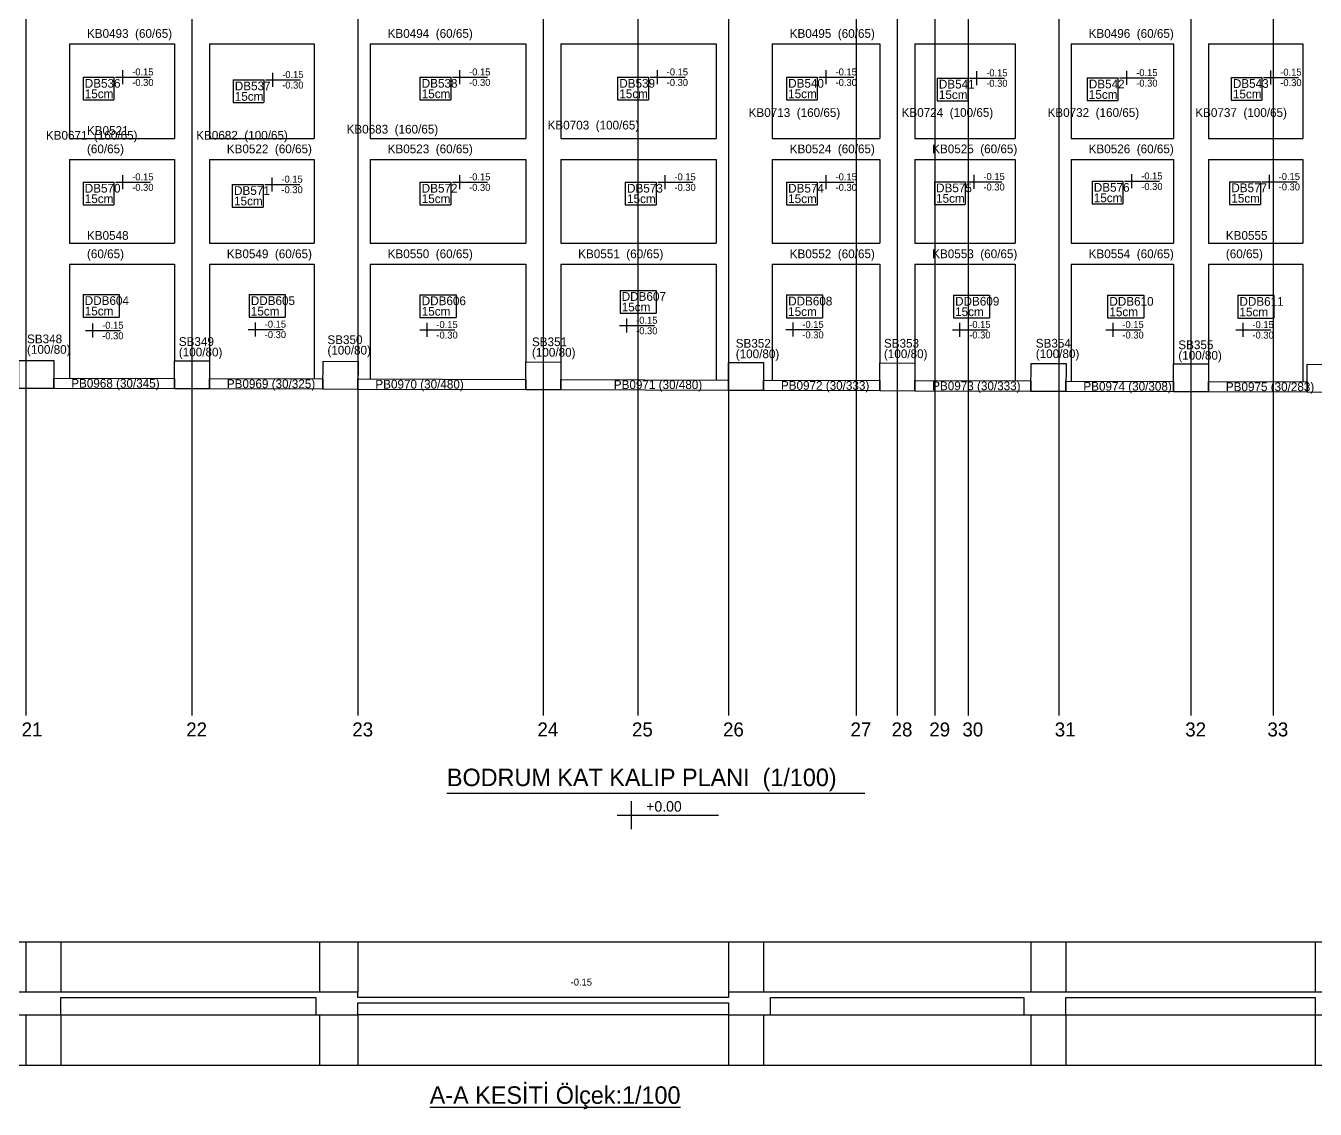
# Model space of a CAD drawing. Header units: millimetres. Extents: x -625658 to -607650, y -74589 to -67396.
# Drawn here: x -619110 to -615422, y -74589 to -71491 of the extents above; entities that cross this region are included whole.
import ezdxf

# ---------------------------------------------------------------- set-up
doc = ezdxf.new("R2010")
doc.units = ezdxf.units.MM
for name, color, linetype in [('DETAIL2', 7, 'Continuous'), ('DETAIL3', 7, 'Continuous'), ('DETAIL4', 7, 'Continuous'), ('KM Aks', 7, 'Continuous'), ('KM Döşeme Markası', 7, 'Continuous'), ('KM Kesik', 7, 'Continuous'), ('KM Kesit', 7, 'Continuous'), ('KM Kesit görünüş', 7, 'Continuous'), ('KM Kesit Yazı', 7, 'Continuous'), ('KM Kiriş', 7, 'Continuous'), ('KM Kiriş Markası', 7, 'Continuous'), ('KM Kolon', 7, 'Continuous'), ('KM Kolon Markası', 7, 'Continuous'), ('KM Kot kesit', 7, 'Continuous'), ('KM Perde', 7, 'Continuous'), ('KM Perde Markası', 7, 'Continuous'), ('LGP-SLAB2', 7, 'Continuous'), ('REBAR_DET2', 7, 'Continuous'), ('REBAR_DET3', 7, 'Continuous'), ('VM Aks Markası', 7, 'Continuous')]:
    doc.layers.add(name, color=color, linetype=linetype)

msp = doc.modelspace()

# ---------------------------------------------------------------- linework, layer by layer
at = {"layer": 'DETAIL2'}
for p, q in [((-617378.5, -73708.3), (-617378.5, -73788.3)), ((-617418.5, -73748.3), (-617128.5, -73748.3))]:
    msp.add_line(p, q, dxfattribs=at)
at = {"layer": 'DETAIL4'}
msp.add_line((-617905.4, -73685.3), (-616709.9, -73685.3), dxfattribs=at)
at = {"layer": 'KM Aks'}
for p, q in [((-619109.8, -67558.4), (-619109.8, -73463.3)), ((-618634.8, -67558.4), (-618634.8, -73463.3)), ((-618159.8, -67558.4), (-618159.8, -73463.3)), ((-617629.8, -67558.4), (-617629.8, -73463.3)), ((-617359.8, -67558.4), (-617359.8, -73463.3)), ((-617099.8, -67558.4), (-617099.8, -73463.3)), ((-616734.8, -67558.4), (-616734.8, -73463.3)), ((-616617.3, -67558.4), (-616617.3, -73463.3)), ((-616509.8, -67558.4), (-616509.8, -73463.3)), ((-616414.8, -67558.4), (-616414.8, -73463.3)), ((-616154.8, -67543.6), (-616154.8, -73463.3)), ((-615777.3, -67558.4), (-615777.3, -73463.3)), ((-615542.3, -67558.4), (-615542.3, -73463.3))]:
    msp.add_line(p, q, dxfattribs=at)
at = {"layer": 'KM Kesik'}
for p, q in [((-624130, -74110.7), (-611109.7, -74110.7)), ((-625405.1, -74463.4), (-608981.2, -74463.4))]:
    msp.add_line(p, q, dxfattribs=at)
at = {"layer": 'KM Kesit'}
for points in [[(-615301.9, -74254.6), (-615421.9, -74254.6), (-616134.9, -74254.6), (-616254.9, -74254.6), (-616979.9, -74254.6), (-617099.9, -74254.6), (-617099.9, -74269.6), (-618159.9, -74269.6), (-618159.9, -74254.6), (-619009.9, -74254.6), (-619129.9, -74254.6), (-619786.9, -74254.6), (-619906.9, -74254.6), (-624110, -74254.6), (-624110, -74269.6), (-625385.1, -74269.6), (-625385.1, -74319.6)], [(-619129.9, -74319.6), (-619009.9, -74319.6), (-619009.9, -74269.6), (-618279.9, -74269.6), (-618279.9, -74319.6), (-618159.9, -74319.6), (-618159.9, -74284.6), (-617099.9, -74284.6), (-617099.9, -74319.6), (-616979.9, -74319.6), (-616979.9, -74269.6), (-616254.9, -74269.6), (-616254.9, -74319.6), (-616134.9, -74319.6), (-616134.9, -74269.6), (-615421.9, -74269.6), (-615421.9, -74319.6), (-615301.9, -74319.6)]]:
    msp.add_lwpolyline(points, dxfattribs=at)
at = {"layer": 'KM Kesit görünüş'}
for p, q in [((-619109.9, -74110.7), (-619109.9, -74254.6)), ((-619009.9, -74110.7), (-619009.9, -74254.6)), ((-618269.9, -74110.7), (-618269.9, -74254.6)), ((-618159.9, -74110.7), (-618159.9, -74254.6)), ((-617099.9, -74110.7), (-617099.9, -74254.6)), ((-616999.9, -74110.7), (-616999.9, -74254.6)), ((-616234.9, -74110.7), (-616234.9, -74254.6)), ((-616134.9, -74110.7), (-616134.9, -74254.6)), ((-615421.9, -74110.7), (-615421.9, -74254.6)), ((-619109.9, -74319.6), (-619109.9, -74463.4)), ((-619009.9, -74319.6), (-618279.9, -74319.6)), ((-619009.9, -74319.6), (-619009.9, -74463.4)), ((-618269.9, -74319.6), (-618269.9, -74463.4)), ((-617099.9, -74319.6), (-618159.9, -74319.6)), ((-618159.9, -74319.6), (-618159.9, -74463.4)), ((-617099.9, -74319.6), (-617099.9, -74463.4)), ((-616999.9, -74319.6), (-616999.9, -74463.4)), ((-616979.9, -74319.6), (-616254.9, -74319.6)), ((-616234.9, -74319.6), (-616234.9, -74463.4)), ((-616134.9, -74319.6), (-615421.9, -74319.6)), ((-616134.9, -74319.6), (-616134.9, -74463.4)), ((-615421.9, -74319.6), (-615421.9, -74463.4))]:
    msp.add_line(p, q, dxfattribs=at)
at = {"layer": 'KM Kiriş'}
for p, q in [((-618984.9, -71543.3), (-618684.9, -71543.3)), ((-618984.9, -71543.3), (-618984.9, -71813.3)), ((-618684.9, -71543.3), (-618684.9, -71813.3)), ((-618584.9, -71543.3), (-618284.9, -71543.3)), ((-618584.9, -71543.3), (-618584.9, -71813.3)), ((-618284.9, -71543.3), (-618284.9, -71813.3)), ((-618124.9, -71543.3), (-617679.9, -71543.3)), ((-618124.9, -71543.3), (-618124.9, -71813.3)), ((-617679.9, -71543.3), (-617679.9, -71813.3)), ((-617579.9, -71543.3), (-617134.9, -71543.3)), ((-617579.9, -71543.3), (-617579.9, -71813.3)), ((-617134.9, -71543.3), (-617134.9, -71813.3)), ((-616974.9, -71543.3), (-616667.4, -71543.3)), ((-616974.9, -71543.3), (-616974.9, -71813.3)), ((-616667.4, -71543.3), (-616667.4, -71813.3)), ((-616567.4, -71543.3), (-616279.9, -71543.3)), ((-616567.4, -71543.3), (-616567.4, -71813.3)), ((-616279.9, -71543.3), (-616279.9, -71813.3)), ((-616119.9, -71543.3), (-615827.4, -71543.3)), ((-616119.9, -71543.3), (-616119.9, -71813.3)), ((-615827.4, -71543.3), (-615827.4, -71813.3)), ((-615727.4, -71543.3), (-615456.9, -71543.3)), ((-615727.4, -71543.3), (-615727.4, -71813.3)), ((-615456.9, -71543.3), (-615456.9, -71813.3)), ((-618984.9, -71813.3), (-618684.9, -71813.3)), ((-618584.9, -71813.3), (-618284.9, -71813.3)), ((-618124.9, -71813.3), (-617679.9, -71813.3)), ((-617579.9, -71813.3), (-617134.9, -71813.3)), ((-616974.9, -71813.3), (-616667.4, -71813.3)), ((-616567.4, -71813.3), (-616279.9, -71813.3)), ((-616119.9, -71813.3), (-615827.4, -71813.3)), ((-615727.4, -71813.3), (-615456.9, -71813.3)), ((-618984.9, -71873.3), (-618684.9, -71873.3)), ((-618984.9, -71873.3), (-618984.9, -72113.3)), ((-618684.9, -71873.3), (-618684.9, -72113.3)), ((-618584.9, -71873.3), (-618284.9, -71873.3)), ((-618584.9, -71873.3), (-618584.9, -72113.3)), ((-618284.9, -71873.3), (-618284.9, -72113.3)), ((-618124.9, -71873.3), (-617679.9, -71873.3)), ((-618124.9, -71873.3), (-618124.9, -72113.3)), ((-617679.9, -71873.3), (-617679.9, -72113.3)), ((-617579.9, -71873.3), (-617134.9, -71873.3)), ((-617579.9, -71873.3), (-617579.9, -72113.3)), ((-617134.9, -71873.3), (-617134.9, -72113.3)), ((-616974.9, -71873.3), (-616667.4, -71873.3)), ((-616974.9, -71873.3), (-616974.9, -72113.3)), ((-616667.4, -71873.3), (-616667.4, -72113.3)), ((-616567.4, -71873.3), (-616279.9, -71873.3)), ((-616567.4, -71873.3), (-616567.4, -72113.3)), ((-616279.9, -71873.3), (-616279.9, -72113.3)), ((-616119.9, -71873.3), (-615827.4, -71873.3)), ((-616119.9, -71873.3), (-616119.9, -72113.3)), ((-615827.4, -71873.3), (-615827.4, -72113.3)), ((-615727.4, -71873.3), (-615456.9, -71873.3)), ((-615727.4, -71873.3), (-615727.4, -72113.3)), ((-615456.9, -71873.3), (-615456.9, -72113.3)), ((-618984.9, -72113.3), (-618684.9, -72113.3)), ((-618584.9, -72113.3), (-618284.9, -72113.3)), ((-618124.9, -72113.3), (-617679.9, -72113.3)), ((-617579.9, -72113.3), (-617134.9, -72113.3)), ((-616974.9, -72113.3), (-616667.4, -72113.3)), ((-616567.4, -72113.3), (-616279.9, -72113.3)), ((-616119.9, -72113.3), (-615827.4, -72113.3)), ((-615727.4, -72113.3), (-615456.9, -72113.3)), ((-618984.9, -72173.3), (-618684.9, -72173.3)), ((-618984.9, -72173.3), (-618984.9, -72498.5)), ((-618684.9, -72173.3), (-618684.9, -72449.5)), ((-618584.9, -72173.3), (-618284.9, -72173.3)), ((-618584.9, -72173.3), (-618584.9, -72449.8)), ((-618284.9, -72173.3), (-618284.9, -72500.6)), ((-618124.9, -72173.3), (-617679.9, -72173.3)), ((-618124.9, -72173.3), (-618124.9, -72501.1)), ((-617679.9, -72173.3), (-617679.9, -72452.5)), ((-617579.9, -72173.3), (-617134.9, -72173.3)), ((-617579.9, -72173.3), (-617579.9, -72452.8)), ((-617134.9, -72173.3), (-617134.9, -72504.1)), ((-616974.9, -72173.3), (-616667.4, -72173.3)), ((-616974.9, -72173.3), (-616974.9, -72504.5)), ((-616667.4, -72173.3), (-616667.4, -72455.6)), ((-616567.4, -72173.3), (-616279.9, -72173.3)), ((-616567.4, -72173.3), (-616567.4, -72455.9)), ((-616279.9, -72173.3), (-616279.9, -72506.6)), ((-616119.9, -72173.3), (-615827.4, -72173.3)), ((-616119.9, -72173.3), (-616119.9, -72507.1)), ((-615827.4, -72173.3), (-615827.4, -72458.1)), ((-615727.4, -72173.3), (-615456.9, -72173.3)), ((-615727.4, -72173.3), (-615727.4, -72458.4)), ((-615456.9, -72173.3), (-615456.9, -72509.1))]:
    msp.add_line(p, q, dxfattribs=at)
at = {"layer": 'KM Kolon'}
for points in [[(-619129.7, -72448.1), (-619029.7, -72448.4), (-619029.9, -72528.4), (-619129.9, -72528.1)], [(-618684.7, -72449.4), (-618584.7, -72449.7), (-618584.9, -72529.7), (-618684.9, -72529.4)], [(-618259.7, -72450.7), (-618159.7, -72451), (-618159.9, -72531), (-618259.9, -72530.7)], [(-617679.7, -72452.4), (-617579.7, -72452.7), (-617579.9, -72532.7), (-617679.9, -72532.4)], [(-617099.7, -72454.2), (-616999.7, -72454.5), (-616999.9, -72534.5), (-617099.9, -72534.2)], [(-616667.1, -72455.5), (-616567.1, -72455.8), (-616567.4, -72535.8), (-616667.4, -72535.5)], [(-616234.6, -72456.8), (-616134.6, -72457), (-616134.9, -72537), (-616234.9, -72536.8)], [(-615827.1, -72458), (-615727.1, -72458.3), (-615727.4, -72538.3), (-615827.4, -72538)], [(-615444.6, -72459.1), (-615344.6, -72459.4), (-615344.9, -72539.4), (-615444.9, -72539.1)]]:
    msp.add_lwpolyline(points, close=True, dxfattribs=at)
at = {"layer": 'KM Perde'}
for points in [[(-619029.8, -72498.4), (-618684.8, -72499.4), (-618684.9, -72529.4), (-619029.9, -72528.4)], [(-618584.8, -72499.7), (-618259.9, -72500.7), (-618260, -72530.7), (-618584.9, -72529.7)], [(-618159.9, -72501), (-617679.8, -72502.4), (-617679.9, -72532.4), (-618160, -72531)], [(-617579.8, -72502.7), (-617099.9, -72504.2), (-617100, -72534.2), (-617579.9, -72532.7)], [(-616999.9, -72504.5), (-616667.3, -72505.5), (-616667.4, -72535.5), (-617000, -72534.5)], [(-616567.3, -72505.8), (-616234.8, -72506.8), (-616234.9, -72536.8), (-616567.4, -72535.8)], [(-616134.8, -72507), (-615827.3, -72508), (-615827.4, -72538), (-616134.9, -72537)], [(-615727.3, -72508.3), (-615444.8, -72509.1), (-615444.9, -72539.1), (-615727.4, -72538.3)]]:
    msp.add_lwpolyline(points, close=True, dxfattribs=at)
at = {"layer": 'LGP-SLAB2'}
for p, q in [((-618946.2, -71638.3), (-618858, -71638.3)), ((-618946.2, -71638.3), (-618946.2, -71703.3)), ((-618858, -71638.3), (-618858, -71703.3)), ((-618517.1, -71645.8), (-618429, -71645.8)), ((-618517.1, -71645.8), (-618517.1, -71710.8)), ((-618429, -71645.8), (-618429, -71710.8)), ((-617982.4, -71638.3), (-617894.4, -71638.3)), ((-617982.4, -71638.3), (-617982.4, -71703.3)), ((-617894.4, -71638.3), (-617894.4, -71703.3)), ((-617417.3, -71638.3), (-617329.2, -71638.3)), ((-617417.3, -71638.3), (-617417.3, -71703.3)), ((-617329.2, -71638.3), (-617329.2, -71703.3)), ((-616934.3, -71638.3), (-616846.2, -71638.3)), ((-616934.3, -71638.3), (-616934.3, -71703.3)), ((-616846.2, -71638.3), (-616846.2, -71703.3)), ((-616503.3, -71640.7), (-616415.3, -71640.7)), ((-616503.3, -71640.7), (-616503.3, -71705.7)), ((-616415.3, -71640.7), (-616415.3, -71705.7)), ((-616074.3, -71640.3), (-615986.3, -71640.3)), ((-616074.3, -71640.3), (-616074.3, -71705.3)), ((-615986.3, -71640.3), (-615986.3, -71705.3)), ((-615662.3, -71638.9), (-615574.3, -71638.9)), ((-615662.3, -71638.9), (-615662.3, -71703.9)), ((-615574.3, -71638.9), (-615574.3, -71703.9)), ((-618946.2, -71703.3), (-618858, -71703.3)), ((-618517.1, -71710.8), (-618429, -71710.8)), ((-617982.4, -71703.3), (-617894.4, -71703.3)), ((-617417.3, -71703.3), (-617329.2, -71703.3)), ((-616934.3, -71703.3), (-616846.2, -71703.3)), ((-616503.3, -71705.7), (-616415.3, -71705.7)), ((-616074.3, -71705.3), (-615986.3, -71705.3)), ((-615662.3, -71703.9), (-615574.3, -71703.9)), ((-618946.2, -71938.3), (-618858.1, -71938.3)), ((-618946.2, -71938.3), (-618946.2, -72003.3)), ((-618858.1, -71938.3), (-618858.1, -72003.3)), ((-618519.2, -71944.9), (-618431.2, -71944.9)), ((-618519.2, -71944.9), (-618519.2, -72009.9)), ((-618431.2, -71944.9), (-618431.2, -72009.9)), ((-617982.4, -71938.3), (-617894.4, -71938.3)), ((-617982.4, -71938.3), (-617982.4, -72003.3)), ((-617894.4, -71938.3), (-617894.4, -72003.3)), ((-617395.1, -71938.3), (-617307.1, -71938.3)), ((-617395.1, -71938.3), (-617395.1, -72003.3)), ((-617307.1, -71938.3), (-617307.1, -72003.3)), ((-616934.3, -71938.3), (-616846.2, -71938.3)), ((-616934.3, -71938.3), (-616934.3, -72003.3)), ((-616846.2, -71938.3), (-616846.2, -72003.3)), ((-616511.2, -71937.3), (-616423.3, -71937.3)), ((-616511.2, -71937.3), (-616511.2, -72002.3)), ((-616423.3, -71937.3), (-616423.3, -72002.3)), ((-616060.1, -71935.8), (-615972, -71935.8)), ((-616060.1, -71935.8), (-616060.1, -72000.8)), ((-615972, -71935.8), (-615972, -72000.8)), ((-615666.8, -71937.1), (-615578.8, -71937.1)), ((-615666.8, -71937.1), (-615666.8, -72002.1)), ((-615578.8, -71937.1), (-615578.8, -72002.1)), ((-618946.2, -72003.3), (-618858.1, -72003.3)), ((-618519.2, -72009.9), (-618431.2, -72009.9)), ((-617982.4, -72003.3), (-617894.4, -72003.3)), ((-617395.1, -72003.3), (-617307.1, -72003.3)), ((-616934.3, -72003.3), (-616846.2, -72003.3)), ((-616511.2, -72002.3), (-616423.3, -72002.3)), ((-616060.1, -72000.8), (-615972, -72000.8)), ((-615666.8, -72002.1), (-615578.8, -72002.1)), ((-617410.3, -72247.8), (-617306.9, -72247.8)), ((-617410.3, -72247.8), (-617410.3, -72312.8)), ((-617306.9, -72247.8), (-617306.9, -72312.8)), ((-618946.2, -72259.5), (-618842.7, -72259.5)), ((-618946.2, -72259.5), (-618946.2, -72324.5)), ((-618842.7, -72259.5), (-618842.7, -72324.5)), ((-618471.2, -72259.9), (-618367.8, -72259.9)), ((-618471.2, -72259.9), (-618471.2, -72324.9)), ((-618367.8, -72259.9), (-618367.8, -72324.9)), ((-617982.4, -72260.2), (-617878.9, -72260.2)), ((-617982.4, -72260.2), (-617982.4, -72325.2)), ((-617878.9, -72260.2), (-617878.9, -72325.2)), ((-616934.3, -72261), (-616830.8, -72261)), ((-616934.3, -72261), (-616934.3, -72326)), ((-616830.8, -72261), (-616830.8, -72326)), ((-616456.8, -72261.4), (-616353.3, -72261.4)), ((-616456.8, -72261.4), (-616456.8, -72326.4)), ((-616353.3, -72261.4), (-616353.3, -72326.4)), ((-616015.5, -72261.7), (-615912.1, -72261.7)), ((-616015.5, -72261.7), (-616015.5, -72326.7)), ((-615912.1, -72261.7), (-615912.1, -72326.7)), ((-615643.5, -72262), (-615540.2, -72262)), ((-615643.5, -72262), (-615643.5, -72327)), ((-615540.2, -72262), (-615540.2, -72327)), ((-617410.3, -72312.8), (-617306.9, -72312.8)), ((-618946.2, -72324.5), (-618842.7, -72324.5)), ((-618471.2, -72324.9), (-618367.8, -72324.9)), ((-617982.4, -72325.2), (-617878.9, -72325.2)), ((-616934.3, -72326), (-616830.8, -72326)), ((-616456.8, -72326.4), (-616353.3, -72326.4)), ((-616015.5, -72326.7), (-615912.1, -72326.7)), ((-615643.5, -72327), (-615540.2, -72327))]:
    msp.add_line(p, q, dxfattribs=at)
at = {"layer": 'REBAR_DET2'}
for p, q in [((-618833, -71618.3), (-618833, -71658.3)), ((-617869.4, -71618.3), (-617869.4, -71658.3)), ((-617304.2, -71618.3), (-617304.2, -71658.3)), ((-616821.2, -71618.3), (-616821.2, -71658.3)), ((-616390.3, -71620.7), (-616390.3, -71660.7)), ((-615961.3, -71620.3), (-615961.3, -71660.3)), ((-615549.3, -71618.9), (-615549.3, -71658.9)), ((-618853, -71638.3), (-618753, -71638.3)), ((-618424, -71645.8), (-618324, -71645.8)), ((-618404, -71625.8), (-618404, -71665.8)), ((-617889.4, -71638.3), (-617789.4, -71638.3)), ((-617324.2, -71638.3), (-617224.2, -71638.3)), ((-616841.2, -71638.3), (-616741.2, -71638.3)), ((-616410.3, -71640.7), (-616310.3, -71640.7)), ((-615981.3, -71640.3), (-615881.3, -71640.3)), ((-615569.3, -71638.9), (-615469.3, -71638.9)), ((-615947, -71915.8), (-615947, -71955.8)), ((-618853.1, -71938.3), (-618753.1, -71938.3)), ((-618833.1, -71918.3), (-618833.1, -71958.3)), ((-618426.2, -71944.9), (-618326.2, -71944.9)), ((-618406.2, -71924.9), (-618406.2, -71964.9)), ((-617889.4, -71938.3), (-617789.4, -71938.3)), ((-617869.4, -71918.3), (-617869.4, -71958.3)), ((-617302.1, -71938.3), (-617202.1, -71938.3)), ((-617282.1, -71918.3), (-617282.1, -71958.3)), ((-616841.2, -71938.3), (-616741.2, -71938.3)), ((-616821.2, -71918.3), (-616821.2, -71958.3)), ((-616418.3, -71937.3), (-616318.3, -71937.3)), ((-616398.3, -71917.3), (-616398.3, -71957.3)), ((-615967, -71935.8), (-615867, -71935.8)), ((-615573.8, -71937.1), (-615473.8, -71937.1)), ((-615553.8, -71917.1), (-615553.8, -71957.1)), ((-618918.9, -72342.6), (-618918.9, -72382.6)), ((-618473.9, -72359.4), (-618373.9, -72359.4)), ((-618453.9, -72339.4), (-618453.9, -72379.4)), ((-617962.9, -72340.6), (-617962.9, -72380.6)), ((-617411.6, -72348.3), (-617311.6, -72348.3)), ((-617391.6, -72328.3), (-617391.6, -72368.3)), ((-616916.2, -72340.1), (-616916.2, -72380.1)), ((-616438.9, -72340.4), (-616438.9, -72380.4)), ((-616000.8, -72340.5), (-616000.8, -72380.5)), ((-615628.9, -72340.7), (-615628.9, -72380.7)), ((-618938.9, -72362.6), (-618838.9, -72362.6)), ((-617982.9, -72360.6), (-617882.9, -72360.6)), ((-616936.2, -72360.1), (-616836.2, -72360.1)), ((-616458.9, -72360.4), (-616358.9, -72360.4)), ((-616020.8, -72360.5), (-615920.8, -72360.5)), ((-615648.9, -72360.7), (-615548.9, -72360.7))]:
    msp.add_line(p, q, dxfattribs=at)

# ---------------------------------------------------------------- texts
at = {"layer": 'DETAIL3'}
msp.add_text('+0.00', height=30, dxfattribs=at).set_placement((-617335.3, -73738.3))
at = {"layer": 'DETAIL4'}
msp.add_text('BODRUM KAT KALIP PLANI  (1/100)', height=50, dxfattribs=at).set_placement((-617905.4, -73665.3))
at = {"layer": 'KM Döşeme Markası'}
for s, p in [('DB536', (-618941.2, -71668.3)), ('DB537', (-618512.1, -71675.8)), ('DB538', (-617977.4, -71668.3)), ('DB539', (-617412.3, -71668.3)), ('DB540', (-616929.3, -71668.3)), ('DB541', (-616498.3, -71670.7)), ('DB542', (-616069.3, -71670.3)), ('DB543', (-615657.3, -71668.9)), ('15cm', (-618941.2, -71698.3)), ('15cm', (-618512.1, -71705.8)), ('15cm', (-617977.4, -71698.3)), ('15cm', (-617412.3, -71698.3)), ('15cm', (-616929.3, -71698.3)), ('15cm', (-616498.3, -71700.7)), ('15cm', (-616069.3, -71700.3)), ('15cm', (-615657.3, -71698.9)), ('DB570', (-618941.2, -71968.3)), ('DB571', (-618514.2, -71974.9)), ('DB572', (-617977.4, -71968.3)), ('DB573', (-617390.1, -71968.3)), ('DB574', (-616929.3, -71968.3)), ('DB575', (-616506.2, -71967.3)), ('DB576', (-616055.1, -71965.8)), ('DB577', (-615661.8, -71967.1)), ('15cm', (-618941.2, -71998.3)), ('15cm', (-618514.2, -72004.9)), ('15cm', (-617977.4, -71998.3)), ('15cm', (-617390.1, -71998.3)), ('15cm', (-616929.3, -71998.3)), ('15cm', (-616506.2, -71997.3)), ('15cm', (-616055.1, -71995.8)), ('15cm', (-615661.8, -71997.1)), ('DDB604', (-618941.2, -72289.5)), ('DDB605', (-618466.2, -72289.9)), ('DDB606', (-617977.4, -72290.2)), ('15cm', (-617405.3, -72307.8)), ('DDB607', (-617405.3, -72277.8)), ('DDB608', (-616929.3, -72291)), ('DDB609', (-616451.8, -72291.4)), ('DDB610', (-616010.5, -72291.7)), ('DDB611', (-615638.5, -72292)), ('15cm', (-618941.2, -72319.5)), ('15cm', (-618466.2, -72319.9)), ('15cm', (-617977.4, -72320.2)), ('15cm', (-616929.3, -72321)), ('15cm', (-616451.8, -72321.4)), ('15cm', (-616010.5, -72321.7)), ('15cm', (-615638.5, -72322))]:
    msp.add_text(s, height=25, dxfattribs=at).set_placement(p)
at = {"layer": 'KM Kesit Yazı'}
msp.add_text('%%UA-A KESİTİ Ölçek:1/100', height=50, dxfattribs=at).set_placement((-617954.5, -74573.7))
at = {"layer": 'KM Kiriş Markası'}
for s, p in [('KB0493  (60/65)', (-618934.9, -71525.8)), ('KB0494  (60/65)', (-618074.9, -71525.8)), ('KB0495  (60/65)', (-616924.9, -71525.8)), ('KB0496  (60/65)', (-616069.9, -71525.8)), ('KB0713  (160/65)', (-617042.4, -71752)), ('KB0724  (100/65)', (-616604.9, -71751.7)), ('KB0732  (160/65)', (-616187.4, -71751.9)), ('KB0737  (100/65)', (-615764.8, -71751.9)), ('KB0703  (100/65)', (-617617.4, -71787.8)), ('KB0671  (160/65)', (-619052.4, -71816.9)), ('KB0521', (-618934.9, -71803.3)), ('KB0682  (100/65)', (-618622.4, -71816.9)), ('KB0683  (160/65)', (-618192.4, -71799.5)), ('(60/65)', (-618934.9, -71855.8)), ('KB0522  (60/65)', (-618534.9, -71855.8)), ('KB0523  (60/65)', (-618074.9, -71855.8)), ('KB0524  (60/65)', (-616924.9, -71855.8)), ('KB0525  (60/65)', (-616517.4, -71855.8)), ('KB0526  (60/65)', (-616069.9, -71855.8)), ('KB0548', (-618934.9, -72103.3)), ('KB0555', (-615677.4, -72103.3)), ('(60/65)', (-618934.9, -72155.8)), ('KB0549  (60/65)', (-618534.9, -72155.8)), ('KB0550  (60/65)', (-618074.9, -72155.8)), ('KB0551  (60/65)', (-617529.9, -72155.8)), ('KB0552  (60/65)', (-616924.9, -72155.8)), ('KB0553  (60/65)', (-616517.4, -72155.8)), ('KB0554  (60/65)', (-616069.9, -72155.8)), ('(60/65)', (-615677.4, -72155.8))]:
    msp.add_text(s, height=25, dxfattribs=at).set_placement(p)
at = {"layer": 'KM Kolon Markası'}
for s, p in [('SB348', (-619106.4, -72399.2)), ('SB349', (-618672.2, -72406.7)), ('SB350', (-618247.2, -72401.4)), ('SB351', (-617662.1, -72407.4)), ('SB352', (-617079.3, -72411.8)), ('SB353', (-616655.4, -72411.6)), ('SB354', (-616221.1, -72411.5)), ('SB355', (-615813.4, -72416)), ('(100/80)', (-619106.4, -72429.2)), ('(100/80)', (-618672.2, -72436.7)), ('(100/80)', (-618247.2, -72431.4)), ('(100/80)', (-617662.1, -72437.4)), ('(100/80)', (-617079.3, -72441.8)), ('(100/80)', (-616655.4, -72441.6)), ('(100/80)', (-616221.1, -72441.5)), ('(100/80)', (-615813.4, -72446))]:
    msp.add_text(s, height=25, dxfattribs=at).set_placement(p)
at = {"layer": 'KM Kot kesit'}
msp.add_text('-0.15', height=20, dxfattribs=at).set_placement((-617551.4, -74235.6))
at = {"layer": 'KM Perde Markası'}
for s, p in [('PB0968 (30/345)', (-618979.9, -72526.1)), ('PB0969 (30/325)', (-618534.9, -72527.4)), ('PB0970 (30/480)', (-618110, -72528.7)), ('PB0971 (30/480)', (-617428, -72529.9)), ('PB0972 (30/333)', (-616950, -72532.1)), ('PB0973 (30/333)', (-616517.4, -72533.4)), ('PB0974 (30/308)', (-616084.9, -72534.7)), ('PB0975 (30/283)', (-615677.4, -72535.9))]:
    msp.add_text(s, height=25, dxfattribs=at).set_placement(p)
at = {"layer": 'REBAR_DET3'}
for s, p in [(' -0.15', (-618813, -71633.3)), (' -0.15', (-618384, -71640.8)), (' -0.15', (-617849.4, -71633.3)), (' -0.15', (-617284.2, -71633.3)), (' -0.15', (-616801.2, -71633.3)), (' -0.15', (-616370.3, -71635.7)), (' -0.15', (-615941.3, -71635.3)), (' -0.15', (-615529.3, -71633.9)), (' -0.30', (-618813, -71663.3)), (' -0.30', (-618384, -71670.8)), (' -0.30', (-617849.4, -71663.3)), (' -0.30', (-617284.2, -71663.3)), (' -0.30', (-616801.2, -71663.3)), (' -0.30', (-616370.3, -71665.7)), (' -0.30', (-615941.3, -71665.3)), (' -0.30', (-615529.3, -71663.9)), (' -0.15', (-618813.1, -71933.3)), (' -0.15', (-617849.4, -71933.3)), (' -0.15', (-617262.1, -71933.3)), (' -0.15', (-616801.2, -71933.3)), (' -0.15', (-616378.3, -71932.3)), (' -0.15', (-615927, -71930.8)), (' -0.15', (-615533.8, -71932.1)), (' -0.30', (-618813.1, -71963.3)), (' -0.15', (-618386.2, -71939.9)), (' -0.30', (-618386.2, -71969.9)), (' -0.30', (-617849.4, -71963.3)), (' -0.30', (-617262.1, -71963.3)), (' -0.30', (-616801.2, -71963.3)), (' -0.30', (-616378.3, -71962.3)), (' -0.30', (-615927, -71960.8)), (' -0.30', (-615533.8, -71962.1)), (' -0.15', (-618898.9, -72357.6)), (' -0.15', (-618433.9, -72354.4)), (' -0.15', (-617942.9, -72355.6)), (' -0.15', (-617371.6, -72343.3)), (' -0.30', (-617371.6, -72373.3)), (' -0.15', (-616896.2, -72355.1)), (' -0.15', (-616418.9, -72355.4)), (' -0.15', (-615980.8, -72355.5)), (' -0.15', (-615608.9, -72355.7)), (' -0.30', (-618898.9, -72387.6)), (' -0.30', (-618433.9, -72384.4)), (' -0.30', (-617942.9, -72385.6)), (' -0.30', (-616896.2, -72385.1)), (' -0.30', (-616418.9, -72385.4)), (' -0.30', (-615980.8, -72385.5)), (' -0.30', (-615608.9, -72385.7))]:
    msp.add_text(s, height=20, dxfattribs=at).set_placement(p)
at = {"layer": 'VM Aks Markası'}
for s, p in [('21', (-619121.8, -73523.3)), ('22', (-618651, -73523.3)), ('23', (-618176, -73523.3)), ('24', (-617646.5, -73523.3)), ('25', (-617376, -73523.3)), ('26', (-617115.6, -73523.3)), ('27', (-616751, -73523.3)), ('28', (-616633.5, -73523.3)), ('29', (-616525.6, -73523.3)), ('30', (-616431, -73523.3)), ('31', (-616166.8, -73523.3)), ('32', (-615793.5, -73523.3)), ('33', (-615558.5, -73523.3))]:
    msp.add_text(s, height=40, dxfattribs=at).set_placement(p)

doc.saveas('drawing.dxf')
